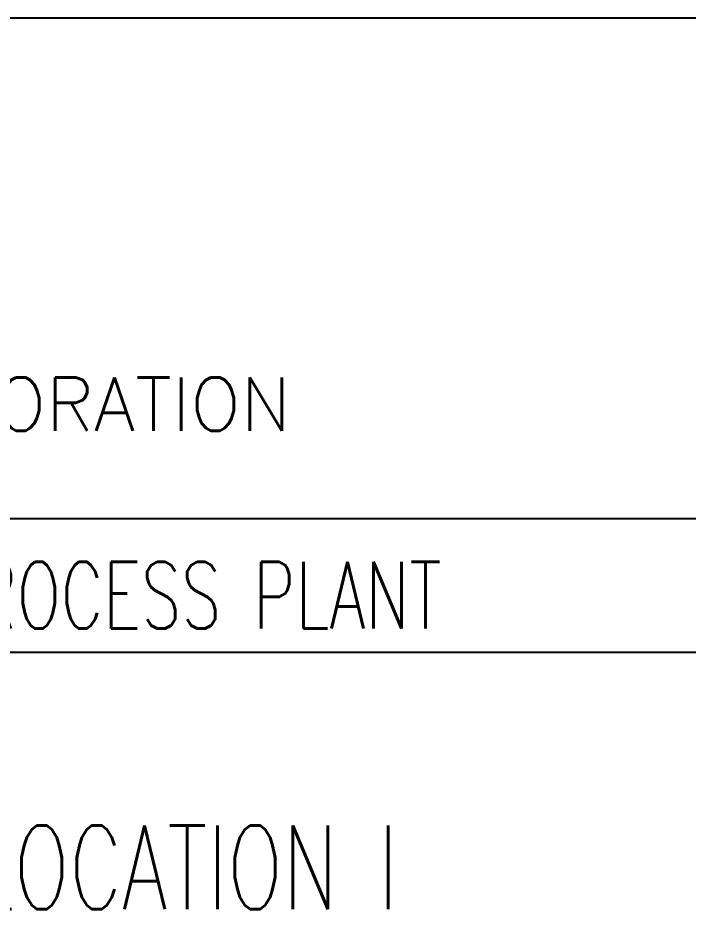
# Model space of a CAD drawing. Header units: millimetres. Extents: x -10011772 to -8149599, y 2847708 to 3434448.
# Drawn here: x -9238520 to -9210471, y 2895627 to 2932925 of the extents above; entities that cross this region are included whole.
import ezdxf
from ezdxf.enums import TextEntityAlignment as Align

# ---------------------------------------------------------------- set-up
doc = ezdxf.new("R2010")
doc.units = ezdxf.units.MM
doc.layers.add('TEG BORDER', color=7, linetype='Continuous')
doc.styles.add('HZTXT', font='simplexs.shx', dxfattribs={"width": 0.7, "bigfont": 'hztxt.shx'})
doc.styles.add('TEG BORDER', font='txt_qlt.shx', dxfattribs={"width": 0.7, "bigfont": 'hztxt.shx'})

# ---------------------------------------------------------------- blocks, each defined once
blk = doc.blocks.new('252 BORDER A2')
at = {"layer": 'TEG BORDER', "color": 0}
blk.add_line((489, 61), (589, 61), dxfattribs=at)
at = {"layer": 'TEG BORDER'}
for p, q in [((489, 46), (589, 46)), ((489, 42), (589, 42))]:
    blk.add_line(p, q, dxfattribs=at)
at = {"layer": 'TEG BORDER', "color": 7, "style": 'TEG BORDER'}
blk.add_text('SINOPEC PETROLEUM ENGINEERING CORPORATION', height=1.6, dxfattribs=at).set_placement((508.34, 48.631))
at = {"layer": 'TEG BORDER', "lineweight": 25, "insert": (495.73, 44.204), "char_height": 2, "width": 100, "attachment_point": 4, "style": 'TEG BORDER'}
blk.add_mtext('\\pt8.5888;2 {\\H1.5x;x\\H0.66667x; 75  MMSCFD TEG DEHYDRATION TYPE  NATURAL GAS PROCESS PLANT}', dxfattribs=at)

msp = doc.modelspace()

# ---------------------------------------------------------------- block references
at = {"color": 9, "xscale": 1397, "yscale": 1397, "zscale": 1397}
msp.add_blockref('252 BORDER A2', (-10011772, 2847708), dxfattribs=at)

# ---------------------------------------------------------------- texts
at = {"style": 'HZTXT', "width": 0.7}
msp.add_text('ELECTRICAL EARTHING LAYOUT FOR LOCATION I', height=3500, dxfattribs=at).set_placement((-9261040, 2897377), align=Align.MIDDLE_CENTER)

doc.saveas('drawing.dxf')
